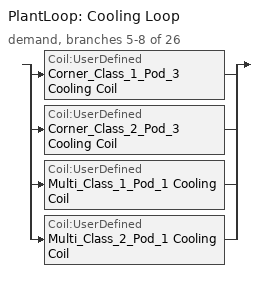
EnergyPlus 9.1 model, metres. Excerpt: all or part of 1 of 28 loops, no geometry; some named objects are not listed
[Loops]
PlantLoop 'Cooling Loop'
 demand, branches 5-8 of 26: split
  | Coil:UserDefined 'Corner_Class_1_Pod_3 Cooling Coil'
  | Coil:UserDefined 'Corner_Class_2_Pod_3 Cooling Coil'
  | Coil:UserDefined 'Multi_Class_1_Pod_1 Cooling Coil'
  | Coil:UserDefined 'Multi_Class_2_Pod_1 Cooling Coil'
[EnergyManagementSystem:Sensor]
Name | Output:Variable or Output:Meter Index Key | Output:Variable or Output:Meter
Corner_Class_1_Pod_3_CWCoil_Water_Tout_internal | Corner_Class_1_Pod_3 AHU Water to Air Heat Pump Source Side1 Outlet Node | System Node Temperature
Corner_Class_2_Pod_3_CWCoil_Water_Tout_internal | Corner_Class_2_Pod_3 AHU Water to Air Heat Pump Source Side1 Outlet Node | System Node Temperature
Multi_Class_1_Pod_1_CWCoil_Water_Tout_internal | Multi_Class_1_Pod_1 AHU Water to Air Heat Pump Source Side1 Outlet Node | System Node Temperature
Multi_Class_2_Pod_1_CWCoil_Water_Tout_internal | Multi_Class_2_Pod_1 AHU Water to Air Heat Pump Source Side1 Outlet Node | System Node Temperature
Corner_Class_1_Pod_3_CWcoil_Air_Tsp | Corner_Class_1_Pod_3 AHU Cooling Coil Air Outlet Node | System Node Setpoint Temperature
Corner_Class_2_Pod_3_CWcoil_Air_Tsp | Corner_Class_2_Pod_3 AHU Cooling Coil Air Outlet Node | System Node Setpoint Temperature
Multi_Class_1_Pod_1_CWcoil_Air_Tsp | Multi_Class_1_Pod_1 AHU Cooling Coil Air Outlet Node | System Node Setpoint Temperature
Multi_Class_2_Pod_1_CWcoil_Air_Tsp | Multi_Class_2_Pod_1 AHU Cooling Coil Air Outlet Node | System Node Setpoint Temperature
[EnergyManagementSystem:Actuator]
Name | Actuated Component Unique | Actuated Component Type | Actuated Component Control Type
Corner_Class_1_Pod_3_CWcoil_Mdot_Min | Corner_Class_1_Pod_3 Cooling Coil | Plant Connection | Minimum Mass Flow Rate
Corner_Class_1_Pod_3_CWcoil_Mdot_Max | Corner_Class_1_Pod_3 Cooling Coil | Plant Connection | Maximum Mass Flow Rate
Corner_Class_1_Pod_3_CWcoil_Water_Tout | Corner_Class_1_Pod_3 Cooling Coil | Plant Connection | Outlet Temperature
Corner_Class_1_Pod_3_CWcoil_Water_MdotRequest; Corner_Class_1_Pod_3_CWcoil_Water_DesignVdot | Corner_Class_1_Pod_3 Cooling Coil | Plant Connection | Design Volume Flow Rate
Corner_Class_1_Pod_3_CWcoil_Air_Tout | Corner_Class_1_Pod_3 Cooling Coil | Air Connection 1 | Outlet Temperature
Corner_Class_1_Pod_3_CWcoil_Air_Wout | Corner_Class_1_Pod_3 Cooling Coil | Air Connection 1 | Outlet Humidity Ratio
Corner_Class_1_Pod_3_CWcoil_Air_MdotOut | Corner_Class_1_Pod_3 Cooling Coil | Air Connection 1 | Mass Flow Rate
Corner_Class_2_Pod_3_CWcoil_Mdot_Min | Corner_Class_2_Pod_3 Cooling Coil | Plant Connection | Minimum Mass Flow Rate
Corner_Class_2_Pod_3_CWcoil_Mdot_Max | Corner_Class_2_Pod_3 Cooling Coil | Plant Connection | Maximum Mass Flow Rate
Corner_Class_2_Pod_3_CWcoil_Water_Tout | Corner_Class_2_Pod_3 Cooling Coil | Plant Connection | Outlet Temperature
Corner_Class_2_Pod_3_CWcoil_Water_MdotRequest; Corner_Class_2_Pod_3_CWcoil_Water_DesignVdot | Corner_Class_2_Pod_3 Cooling Coil | Plant Connection | Design Volume Flow Rate
Corner_Class_2_Pod_3_CWcoil_Air_Tout | Corner_Class_2_Pod_3 Cooling Coil | Air Connection 1 | Outlet Temperature
Corner_Class_2_Pod_3_CWcoil_Air_Wout | Corner_Class_2_Pod_3 Cooling Coil | Air Connection 1 | Outlet Humidity Ratio
Corner_Class_2_Pod_3_CWcoil_Air_MdotOut | Corner_Class_2_Pod_3 Cooling Coil | Air Connection 1 | Mass Flow Rate
Multi_Class_1_Pod_1_CWcoil_Mdot_Min | Multi_Class_1_Pod_1 Cooling Coil | Plant Connection | Minimum Mass Flow Rate
Multi_Class_1_Pod_1_CWcoil_Mdot_Max | Multi_Class_1_Pod_1 Cooling Coil | Plant Connection | Maximum Mass Flow Rate
Multi_Class_1_Pod_1_CWcoil_Water_Tout | Multi_Class_1_Pod_1 Cooling Coil | Plant Connection | Outlet Temperature
Multi_Class_1_Pod_1_CWcoil_Water_MdotRequest; Multi_Class_1_Pod_1_CWcoil_Water_DesignVdot | Multi_Class_1_Pod_1 Cooling Coil | Plant Connection | Design Volume Flow Rate
Multi_Class_1_Pod_1_CWcoil_Air_Tout | Multi_Class_1_Pod_1 Cooling Coil | Air Connection 1 | Outlet Temperature
Multi_Class_1_Pod_1_CWcoil_Air_Wout | Multi_Class_1_Pod_1 Cooling Coil | Air Connection 1 | Outlet Humidity Ratio
Multi_Class_1_Pod_1_CWcoil_Air_MdotOut | Multi_Class_1_Pod_1 Cooling Coil | Air Connection 1 | Mass Flow Rate
Multi_Class_2_Pod_1_CWcoil_Mdot_Min | Multi_Class_2_Pod_1 Cooling Coil | Plant Connection | Minimum Mass Flow Rate
Multi_Class_2_Pod_1_CWcoil_Mdot_Max | Multi_Class_2_Pod_1 Cooling Coil | Plant Connection | Maximum Mass Flow Rate
Multi_Class_2_Pod_1_CWcoil_Water_Tout | Multi_Class_2_Pod_1 Cooling Coil | Plant Connection | Outlet Temperature
Multi_Class_2_Pod_1_CWcoil_Water_MdotRequest; Multi_Class_2_Pod_1_CWcoil_Water_DesignVdot | Multi_Class_2_Pod_1 Cooling Coil | Plant Connection | Design Volume Flow Rate
Multi_Class_2_Pod_1_CWcoil_Air_Tout | Multi_Class_2_Pod_1 Cooling Coil | Air Connection 1 | Outlet Temperature
Multi_Class_2_Pod_1_CWcoil_Air_Wout | Multi_Class_2_Pod_1 Cooling Coil | Air Connection 1 | Outlet Humidity Ratio
Multi_Class_2_Pod_1_CWcoil_Air_MdotOut | Multi_Class_2_Pod_1 Cooling Coil | Air Connection 1 | Mass Flow Rate
[EnergyManagementSystem:ProgramCallingManager]
Corner_Class_1_Pod_3 Cooling Coil Model Program Manager: UserDefinedComponentModel; Corner_Class_1_Pod_3_CWCoil_ModelInput; Corner_Class_1_Pod_3_CW_Coil_Sim_Model; Corner_Class_1_Pod_3_CWCoil_ModelOuput
Corner_Class_1_Pod_3 Cooling Coil Init Program Manager: BeginNewEnvironment; Corner_Class_1_Pod_3_C_InitSimpleCoilModel
Corner_Class_2_Pod_3 Cooling Coil Model Program Manager: UserDefinedComponentModel; Corner_Class_2_Pod_3_CWCoil_ModelInput; Corner_Class_2_Pod_3_CW_Coil_Sim_Model; Corner_Class_2_Pod_3_CWCoil_ModelOuput
Corner_Class_2_Pod_3 Cooling Coil Init Program Manager: BeginNewEnvironment; Corner_Class_2_Pod_3_C_InitSimpleCoilModel
Multi_Class_1_Pod_1 Cooling Coil Model Program Manager: UserDefinedComponentModel; Multi_Class_1_Pod_1_CWCoil_ModelInput; Multi_Class_1_Pod_1_CW_Coil_Sim_Model; Multi_Class_1_Pod_1_CWCoil_ModelOuput
Multi_Class_1_Pod_1 Cooling Coil Init Program Manager: BeginNewEnvironment; Multi_Class_1_Pod_1_C_InitSimpleCoilModel
Multi_Class_2_Pod_1 Cooling Coil Model Program Manager: UserDefinedComponentModel; Multi_Class_2_Pod_1_CWCoil_ModelInput; Multi_Class_2_Pod_1_CW_Coil_Sim_Model; Multi_Class_2_Pod_1_CWCoil_ModelOuput
Multi_Class_2_Pod_1 Cooling Coil Init Program Manager: BeginNewEnvironment; Multi_Class_2_Pod_1_C_InitSimpleCoilModel
[EnergyManagementSystem:Program]
Corner_Class_1_Pod_3_CWCoil_ModelInput: Set Corner_Class_1_Pod_3_CWCoil_Air_Mdot = 0.75*Corner_Class_1_Pod_3_CWCoil_Air_rho*On_Off; Set Corner_Class_1_Pod_3_CWcoil_Water_Mdot     =  CoolingCoil_mcCornerClass1Pod3; Set Corner_Class_1_Pod_3_CWcoil_Coil_Eff       = 0.7
Corner_Class_1_Pod_3_CW_Coil_Sim_Model: IF Corner_Class_1_Pod_3_CWCoil_Air_Mdot == 0.0; SET Corner_Class_1_Pod_3_CWcoil_Air_Toutlet = Corner_Class_1_Pod_3_CWCoil_Air_Tinlet; SET Corner_Class_1_Pod_3_CWcoil_Air_Woutlet = Corner_Class_1_Pod_3_CWcoil_Air_Winlet; Set Corner_Class_1_Pod_3_CWcoil_Air_MdotOut = Corner_Class_1_Pod_3_CWcoil_Air_Mdot; Set Corner_Class_1_Pod_3_CWcoil_tot_cool_Power = 0.0; Set Corner_Class_1_Pod_3_CWcoil_Water_Toutlet = Corner_Class_1_Pod_3_CWcoil_Water_Tinlet; RETURN; ENDIF; If Corner_Class_1_Pod_3_CWcoil_Water_Mdot <= 0.0; SET Corner_Class_1_Pod_3_CWcoil_Air_Toutlet = Corner_Class_1_Pod_3_CWCoil_Air_Tinlet; SET Corner_Class_1_Pod_3_CWcoil_Air_Woutlet = Corner_Class_1_Pod_3_CWcoil_Air_Winlet; Set Corner_Class_1_Pod_3_CWcoil_Air_MdotOut = Corner_Class_1_Pod_3_CWcoil_Air_Mdot; Set Corner_Class_1_Pod_3_CWcoil_tot_cool_Power = 0.0; Set Corner_Class_1_Pod_3_CWcoil_Water_Toutlet = Corner_Class_1_Pod_3_CWCoil_Acd * Corner_Class_1_Pod_3_CWCoil_Water_Tout_internal + Corner_Class_1_Pod_3_CWCoil_Bcd* ((Corner_Class_1_Pod_3_CWCoil_UA/Corner_Class_1_Pod_3_CWCoil_Water_cp) * Corner_Class_1_Pod_3_CWCoil_Air_Toutlet); RETURN; ENDIF; Set AirIn_Enth     = @HFnTdbW Corner_Class_1_Pod_3_CWcoil_Air_Tinlet Corner_Class_1_Pod_3_CWcoil_Air_Winlet; Set Air_Wout_Limit = @WFnTdbRhPb Corner_Class_1_Pod_3_CWcoil_Water_Tinlet 1 OA_Press; Set AirOut_Enth_Limit = @HFnTdbW Corner_Class_1_Pod_3_CWcoil_Water_Tinlet Air_Wout_Limit; Set MaxQdot      = Corner_Class_1_Pod_3_CWcoil_Coil_Eff * Corner_Class_1_Pod_3_CWcoil_Air_Mdot * (AirIn_Enth - AirOut_Enth_Limit); Set AirIn_dewpoint = @TdpFnWpb Corner_Class_1_Pod_3_CWcoil_Air_Winlet OA_Press; IF  AirIn_dewpoint < Corner_Class_1_Pod_3_CWcoil_Air_Tsp; Set Corner_Class_1_Pod_3_CWcoil_Air_Woutlet = Corner_Class_1_Pod_3_CWcoil_Air_Winlet; Set Air_HoutSP = @HFnTdbW Corner_Class_1_Pod_3_CWcoil_Air_Tsp Corner_Class_1_Pod_3_CWcoil_Air_Woutlet; Set Qdot_SP    = Corner_Class_1_Pod_3_CWcoil_Air_Mdot * (AirIn_Enth - Air_HoutSP); IF Qdot_SP > MaxQdot; Set Air_Hout = AirIn_Enth - (MaxQdot/Corner_Class_1_Pod_3_CWcoil_Air_Mdot); ELSE; Set Air_Hout = Air_HoutSP; ENDIF; ELSEIF AirIn_dewpoint > Corner_Class_1_Pod_3_CWcoil_Air_Tsp; Set Air_WoutSP = @WFnTdbRhPb Corner_Class_1_Pod_3_CWcoil_Air_Tsp 1 OA_Press; Set Air_HoutSP = @HFnTdbW Corner_Class_1_Pod_3_CWcoil_Air_Tsp Air_WoutSP; Set Qdot_SP    = Corner_Class_1_Pod_3_CWcoil_Air_Mdot * (AirIn_Enth - Air_HoutSP); IF Qdot_SP > MaxQdot; set Air_Hout = AirIn_Enth - (MaxQdot/Corner_Class_1_Pod_3_CWCoil_Air_Mdot); set Air_Tsat = @TsatFnHPb Air_Hout OA_Press; SEt Corner_Class_1_Pod_3_CWcoil_Air_Woutlet = @WFnTdbRhPb Air_Tsat 1 OA_Press; ELSE; set Air_Hout = Air_HoutSP; SEt Corner_Class_1_Pod_3_CWcoil_Air_Woutlet = Air_WoutSP; ENDIF; ENDIF; Set temp = Corner_Class_1_Pod_3_CWCoil_Air_Toutlet; Set Corner_Class_1_Pod_3_CWCoil_Air_Toutlet =  Corner_Class_1_Pod_3_CWCoil_Asad  * temp + Corner_Class_1_Pod_3_CWCoil_Bsad * ( Corner_Class_1_Pod_3_CWCoil_Water_Toutlet + Corner_Class_1_Pod_3_CWCoil_InletCoeff*Corner_Class_1_Pod_3_CWCoil_Air_Tinlet); IF  (Corner_Class_1_Pod_3_CWCoil_Water_Mdot < Corner_Class_1_Pod_3_CWCoil_Water_Mdot_Max); Set Corner_Class_1_Pod_3_CWCoil_Water_Toutlet = Corner_Class_1_Pod_3_CWCoil_Acd * Corner_Class_1_Pod_3_CWCoil_Water_Tout_internal + Corner_Class_1_Pod_3_CWCoil_Bcd* (Corner_Class_1_Pod_3_CWCoil_Water_Mdot*(Corner_Class_1_Pod_3_CWCoil_Water_Tinlet - Corner_Class_1_Pod_3_CWCoil_Water_Tout_internal) + (Corner_Class_1_Pod_3_CWCoil_UA/Corner_Class_1_Pod_3_CWCoil_Water_cp) * temp ); ELSE; Set Corner_Class_1_Pod_3_CWCoil_Water_Toutlet = Corner_Class_1_Pod_3_CWCoil_Acd  * Corner_Class_1_Pod_3_CWCoil_Water_Tout_internal + Corner_Class_1_Pod_3_CWCoil_Bcd* (Corner_Class_1_Pod_3_CWCoil_Water_Mdot_Max*(Corner_Class_1_Pod_3_CWCoil_Water_Tinlet - Corner_Class_1_Pod_3_CWCoil_Water_Tout_internal) + (Corner_Class_1_Pod_3_CWCoil_UA/Corner_Class_1_Pod_3_CWCoil_Water_cp) * temp ); ENDIF; Set ActualQdot  = Corner_Class_1_Pod_3_CWCoil_Air_Mdot * (AirIn_Enth   - Air_Hout); Set Corner_Class_1_Pod_3_CWCoil_tot_heat_Power = ActualQdot
Corner_Class_1_Pod_3_CWCoil_ModelOuput: Set Corner_Class_1_Pod_3_CWcoil_Water_MdotRequest = Corner_Class_1_Pod_3_CWcoil_Water_Mdot; Set Corner_Class_1_Pod_3_CWcoil_Air_Tout          = Corner_Class_1_Pod_3_CWcoil_Air_Toutlet; Set Corner_Class_1_Pod_3_CWcoil_Air_Wout          = Corner_Class_1_Pod_3_CWcoil_Air_Woutlet; Set Corner_Class_1_Pod_3_CWcoil_tot_cool_Power    = Corner_Class_1_Pod_3_CWcoil_Tot_Cool_Power; Set Corner_Class_1_Pod_3_CWcoil_tot_cool_Energy   = Corner_Class_1_Pod_3_CWcoil_Tot_Cool_Power * SystemTimestep * 3600; Set Corner_Class_1_Pod_3_CWcoil_Air_MdotOut       = Corner_Class_1_Pod_3_CWcoil_Air_Mdot; Set Corner_Class_1_Pod_3_CWcoil_Water_Tout        = Corner_Class_1_Pod_3_CWcoil_Water_Toutlet
Corner_Class_1_Pod_3_C_InitSimpleCoilModel: Set Corner_Class_1_Pod_3_CWLoopExitTemp = 7.0; Set Corner_Class_1_Pod_3_CWLoopDeltaTemp = 4.0; Set Corner_Class_1_Pod_3_CWCoil_WATER_Mdot_Min = 0.0; Set Corner_Class_1_Pod_3_CWCoil_WATER_Mdot_Max = 2; Set Ts = 60; Set Corner_Class_1_Pod_3_CWCoil_U = 500; Set Corner_Class_1_Pod_3_CWCoil_A = 5; Set Corner_Class_1_Pod_3_CWCoil_UA = Corner_Class_1_Pod_3_CWCoil_U*Corner_Class_1_Pod_3_CWCoil_A; Set C_coil_air = 20000; Set C_coil_water = 400000; Set Asa = -1*(Corner_Class_1_Pod_3_CWCoil_UA + 0.75*Corner_Class_1_Pod_3_CWCoil_Air_rho*Corner_Class_1_Pod_3_CWCoil_Air_cp)/(C_coil_air); Set Bsa = (Corner_Class_1_Pod_3_CWCoil_UA)/(C_coil_air); Set Corner_Class_1_Pod_3_CWCoil_Asad = @Exp (Asa * Ts ); Set Corner_Class_1_Pod_3_CWCoil_Bsad =  ((Corner_Class_1_Pod_3_CWCoil_Asad -1) * Bsa)/Asa; Set Ac = -1*(Corner_Class_1_Pod_3_CWCoil_UA)/(C_coil_water); Set Bc = (Corner_Class_1_Pod_3_CWCoil_Water_cp)/(C_coil_water); Set Corner_Class_1_Pod_3_CWCoil_Acd = @Exp (Ac * Ts ); Set Corner_Class_1_Pod_3_CWCoil_Bcd = ((Corner_Class_1_Pod_3_CWCoil_Acd -1) * Bc)/Ac; SET Corner_Class_1_Pod_3_CWCoil_TOT_COOL_POWER    = 0; Set Corner_Class_1_Pod_3_CWCoil_InletCoeff  = (0.75*Corner_Class_1_Pod_3_CWCoil_Air_rho*Corner_Class_1_Pod_3_CWCoil_Air_cp/Corner_Class_1_Pod_3_CWCoil_UA)
Corner_Class_2_Pod_3_CWCoil_ModelInput: Set Corner_Class_2_Pod_3_CWCoil_Air_Mdot = 0.75*Corner_Class_2_Pod_3_CWCoil_Air_rho*On_Off; Set Corner_Class_2_Pod_3_CWcoil_Water_Mdot     =  CoolingCoil_mcCornerClass2Pod3; Set Corner_Class_2_Pod_3_CWcoil_Coil_Eff       = 0.7
Corner_Class_2_Pod_3_CW_Coil_Sim_Model: IF Corner_Class_2_Pod_3_CWCoil_Air_Mdot == 0.0; SET Corner_Class_2_Pod_3_CWcoil_Air_Toutlet = Corner_Class_2_Pod_3_CWCoil_Air_Tinlet; SET Corner_Class_2_Pod_3_CWcoil_Air_Woutlet = Corner_Class_2_Pod_3_CWcoil_Air_Winlet; Set Corner_Class_2_Pod_3_CWcoil_Air_MdotOut = Corner_Class_2_Pod_3_CWcoil_Air_Mdot; Set Corner_Class_2_Pod_3_CWcoil_tot_cool_Power = 0.0; Set Corner_Class_2_Pod_3_CWcoil_Water_Toutlet = Corner_Class_2_Pod_3_CWcoil_Water_Tinlet; RETURN; ENDIF; If Corner_Class_2_Pod_3_CWcoil_Water_Mdot <= 0.0; SET Corner_Class_2_Pod_3_CWcoil_Air_Toutlet = Corner_Class_2_Pod_3_CWCoil_Air_Tinlet; SET Corner_Class_2_Pod_3_CWcoil_Air_Woutlet = Corner_Class_2_Pod_3_CWcoil_Air_Winlet; Set Corner_Class_2_Pod_3_CWcoil_Air_MdotOut = Corner_Class_2_Pod_3_CWcoil_Air_Mdot; Set Corner_Class_2_Pod_3_CWcoil_tot_cool_Power = 0.0; Set Corner_Class_2_Pod_3_CWcoil_Water_Toutlet = Corner_Class_2_Pod_3_CWCoil_Acd * Corner_Class_2_Pod_3_CWCoil_Water_Tout_internal + Corner_Class_2_Pod_3_CWCoil_Bcd* ((Corner_Class_2_Pod_3_CWCoil_UA/Corner_Class_2_Pod_3_CWCoil_Water_cp) * Corner_Class_2_Pod_3_CWCoil_Air_Toutlet); RETURN; ENDIF; Set AirIn_Enth     = @HFnTdbW Corner_Class_2_Pod_3_CWcoil_Air_Tinlet Corner_Class_2_Pod_3_CWcoil_Air_Winlet; Set Air_Wout_Limit = @WFnTdbRhPb Corner_Class_2_Pod_3_CWcoil_Water_Tinlet 1 OA_Press; Set AirOut_Enth_Limit = @HFnTdbW Corner_Class_2_Pod_3_CWcoil_Water_Tinlet Air_Wout_Limit; Set MaxQdot      = Corner_Class_2_Pod_3_CWcoil_Coil_Eff * Corner_Class_2_Pod_3_CWcoil_Air_Mdot * (AirIn_Enth - AirOut_Enth_Limit); Set AirIn_dewpoint = @TdpFnWpb Corner_Class_2_Pod_3_CWcoil_Air_Winlet OA_Press; IF  AirIn_dewpoint < Corner_Class_2_Pod_3_CWcoil_Air_Tsp; Set Corner_Class_2_Pod_3_CWcoil_Air_Woutlet = Corner_Class_2_Pod_3_CWcoil_Air_Winlet; Set Air_HoutSP = @HFnTdbW Corner_Class_2_Pod_3_CWcoil_Air_Tsp Corner_Class_2_Pod_3_CWcoil_Air_Woutlet; Set Qdot_SP    = Corner_Class_2_Pod_3_CWcoil_Air_Mdot * (AirIn_Enth - Air_HoutSP); IF Qdot_SP > MaxQdot; Set Air_Hout = AirIn_Enth - (MaxQdot/Corner_Class_2_Pod_3_CWcoil_Air_Mdot); ELSE; Set Air_Hout = Air_HoutSP; ENDIF; ELSEIF AirIn_dewpoint > Corner_Class_2_Pod_3_CWcoil_Air_Tsp; Set Air_WoutSP = @WFnTdbRhPb Corner_Class_2_Pod_3_CWcoil_Air_Tsp 1 OA_Press; Set Air_HoutSP = @HFnTdbW Corner_Class_2_Pod_3_CWcoil_Air_Tsp Air_WoutSP; Set Qdot_SP    = Corner_Class_2_Pod_3_CWcoil_Air_Mdot * (AirIn_Enth - Air_HoutSP); IF Qdot_SP > MaxQdot; set Air_Hout = AirIn_Enth - (MaxQdot/Corner_Class_2_Pod_3_CWCoil_Air_Mdot); set Air_Tsat = @TsatFnHPb Air_Hout OA_Press; SEt Corner_Class_2_Pod_3_CWcoil_Air_Woutlet = @WFnTdbRhPb Air_Tsat 1 OA_Press; ELSE; set Air_Hout = Air_HoutSP; SEt Corner_Class_2_Pod_3_CWcoil_Air_Woutlet = Air_WoutSP; ENDIF; ENDIF; Set temp = Corner_Class_2_Pod_3_CWCoil_Air_Toutlet; Set Corner_Class_2_Pod_3_CWCoil_Air_Toutlet =  Corner_Class_2_Pod_3_CWCoil_Asad  * temp + Corner_Class_2_Pod_3_CWCoil_Bsad * ( Corner_Class_2_Pod_3_CWCoil_Water_Toutlet + Corner_Class_2_Pod_3_CWCoil_InletCoeff*Corner_Class_2_Pod_3_CWCoil_Air_Tinlet); IF  (Corner_Class_2_Pod_3_CWCoil_Water_Mdot < Corner_Class_2_Pod_3_CWCoil_Water_Mdot_Max); Set Corner_Class_2_Pod_3_CWCoil_Water_Toutlet = Corner_Class_2_Pod_3_CWCoil_Acd * Corner_Class_2_Pod_3_CWCoil_Water_Tout_internal + Corner_Class_2_Pod_3_CWCoil_Bcd* (Corner_Class_2_Pod_3_CWCoil_Water_Mdot*(Corner_Class_2_Pod_3_CWCoil_Water_Tinlet - Corner_Class_2_Pod_3_CWCoil_Water_Tout_internal) + (Corner_Class_2_Pod_3_CWCoil_UA/Corner_Class_2_Pod_3_CWCoil_Water_cp) * temp ); ELSE; Set Corner_Class_2_Pod_3_CWCoil_Water_Toutlet = Corner_Class_2_Pod_3_CWCoil_Acd  * Corner_Class_2_Pod_3_CWCoil_Water_Tout_internal + Corner_Class_2_Pod_3_CWCoil_Bcd* (Corner_Class_2_Pod_3_CWCoil_Water_Mdot_Max*(Corner_Class_2_Pod_3_CWCoil_Water_Tinlet - Corner_Class_2_Pod_3_CWCoil_Water_Tout_internal) + (Corner_Class_2_Pod_3_CWCoil_UA/Corner_Class_2_Pod_3_CWCoil_Water_cp) * temp ); ENDIF; Set ActualQdot  = Corner_Class_2_Pod_3_CWCoil_Air_Mdot * (AirIn_Enth   - Air_Hout); Set Corner_Class_2_Pod_3_CWCoil_tot_heat_Power = ActualQdot
Corner_Class_2_Pod_3_CWCoil_ModelOuput: Set Corner_Class_2_Pod_3_CWcoil_Water_MdotRequest = Corner_Class_2_Pod_3_CWcoil_Water_Mdot; Set Corner_Class_2_Pod_3_CWcoil_Air_Tout          = Corner_Class_2_Pod_3_CWcoil_Air_Toutlet; Set Corner_Class_2_Pod_3_CWcoil_Air_Wout          = Corner_Class_2_Pod_3_CWcoil_Air_Woutlet; Set Corner_Class_2_Pod_3_CWcoil_tot_cool_Power    = Corner_Class_2_Pod_3_CWcoil_Tot_Cool_Power; Set Corner_Class_2_Pod_3_CWcoil_tot_cool_Energy   = Corner_Class_2_Pod_3_CWcoil_Tot_Cool_Power * SystemTimestep * 3600; Set Corner_Class_2_Pod_3_CWcoil_Air_MdotOut       = Corner_Class_2_Pod_3_CWcoil_Air_Mdot; Set Corner_Class_2_Pod_3_CWcoil_Water_Tout        = Corner_Class_2_Pod_3_CWcoil_Water_Toutlet
Corner_Class_2_Pod_3_C_InitSimpleCoilModel: Set Corner_Class_2_Pod_3_CWLoopExitTemp = 7.0; Set Corner_Class_2_Pod_3_CWLoopDeltaTemp = 4.0; Set Corner_Class_2_Pod_3_CWCoil_WATER_Mdot_Min = 0.0; Set Corner_Class_2_Pod_3_CWCoil_WATER_Mdot_Max = 2; Set Ts = 60; Set Corner_Class_2_Pod_3_CWCoil_U = 500; Set Corner_Class_2_Pod_3_CWCoil_A = 5; Set Corner_Class_2_Pod_3_CWCoil_UA = Corner_Class_2_Pod_3_CWCoil_U*Corner_Class_2_Pod_3_CWCoil_A; Set C_coil_air = 20000; Set C_coil_water = 400000; Set Asa = -1*(Corner_Class_2_Pod_3_CWCoil_UA + 0.75*Corner_Class_2_Pod_3_CWCoil_Air_rho*Corner_Class_2_Pod_3_CWCoil_Air_cp)/(C_coil_air); Set Bsa = (Corner_Class_2_Pod_3_CWCoil_UA)/(C_coil_air); Set Corner_Class_2_Pod_3_CWCoil_Asad = @Exp (Asa * Ts ); Set Corner_Class_2_Pod_3_CWCoil_Bsad =  ((Corner_Class_2_Pod_3_CWCoil_Asad -1) * Bsa)/Asa; Set Ac = -1*(Corner_Class_2_Pod_3_CWCoil_UA)/(C_coil_water); Set Bc = (Corner_Class_2_Pod_3_CWCoil_Water_cp)/(C_coil_water); Set Corner_Class_2_Pod_3_CWCoil_Acd = @Exp (Ac * Ts ); Set Corner_Class_2_Pod_3_CWCoil_Bcd = ((Corner_Class_2_Pod_3_CWCoil_Acd -1) * Bc)/Ac; SET Corner_Class_2_Pod_3_CWCoil_TOT_COOL_POWER    = 0; Set Corner_Class_2_Pod_3_CWCoil_InletCoeff  = (0.75*Corner_Class_2_Pod_3_CWCoil_Air_rho*Corner_Class_2_Pod_3_CWCoil_Air_cp/Corner_Class_2_Pod_3_CWCoil_UA)
Multi_Class_1_Pod_1_CWCoil_ModelInput: Set Multi_Class_1_Pod_1_CWCoil_Air_Mdot = 6*Multi_Class_1_Pod_1_CWCoil_Air_rho*On_Off; Set Multi_Class_1_Pod_1_CWcoil_Water_Mdot     =  CoolingCoil_mcMultiClass1Pod1; Set Multi_Class_1_Pod_1_CWcoil_Coil_Eff       = 0.7
Multi_Class_1_Pod_1_CW_Coil_Sim_Model: IF Multi_Class_1_Pod_1_CWCoil_Air_Mdot == 0.0; SET Multi_Class_1_Pod_1_CWcoil_Air_Toutlet = Multi_Class_1_Pod_1_CWCoil_Air_Tinlet; SET Multi_Class_1_Pod_1_CWcoil_Air_Woutlet = Multi_Class_1_Pod_1_CWcoil_Air_Winlet; Set Multi_Class_1_Pod_1_CWcoil_Air_MdotOut = Multi_Class_1_Pod_1_CWcoil_Air_Mdot; Set Multi_Class_1_Pod_1_CWcoil_tot_cool_Power = 0.0; Set Multi_Class_1_Pod_1_CWcoil_Water_Toutlet = Multi_Class_1_Pod_1_CWcoil_Water_Tinlet; RETURN; ENDIF; If Multi_Class_1_Pod_1_CWcoil_Water_Mdot <= 0.0; SET Multi_Class_1_Pod_1_CWcoil_Air_Toutlet = Multi_Class_1_Pod_1_CWCoil_Air_Tinlet; SET Multi_Class_1_Pod_1_CWcoil_Air_Woutlet = Multi_Class_1_Pod_1_CWcoil_Air_Winlet; Set Multi_Class_1_Pod_1_CWcoil_Air_MdotOut = Multi_Class_1_Pod_1_CWcoil_Air_Mdot; Set Multi_Class_1_Pod_1_CWcoil_tot_cool_Power = 0.0; Set Multi_Class_1_Pod_1_CWcoil_Water_Toutlet = Multi_Class_1_Pod_1_CWCoil_Acd * Multi_Class_1_Pod_1_CWCoil_Water_Tout_internal + Multi_Class_1_Pod_1_CWCoil_Bcd* ((Multi_Class_1_Pod_1_CWCoil_UA/Multi_Class_1_Pod_1_CWCoil_Water_cp) * Multi_Class_1_Pod_1_CWCoil_Air_Toutlet); RETURN; ENDIF; Set AirIn_Enth     = @HFnTdbW Multi_Class_1_Pod_1_CWcoil_Air_Tinlet Multi_Class_1_Pod_1_CWcoil_Air_Winlet; Set Air_Wout_Limit = @WFnTdbRhPb Multi_Class_1_Pod_1_CWcoil_Water_Tinlet 1 OA_Press; Set AirOut_Enth_Limit = @HFnTdbW Multi_Class_1_Pod_1_CWcoil_Water_Tinlet Air_Wout_Limit; Set MaxQdot      = Multi_Class_1_Pod_1_CWcoil_Coil_Eff * Multi_Class_1_Pod_1_CWcoil_Air_Mdot * (AirIn_Enth - AirOut_Enth_Limit); Set AirIn_dewpoint = @TdpFnWpb Multi_Class_1_Pod_1_CWcoil_Air_Winlet OA_Press; IF  AirIn_dewpoint < Multi_Class_1_Pod_1_CWcoil_Air_Tsp; Set Multi_Class_1_Pod_1_CWcoil_Air_Woutlet = Multi_Class_1_Pod_1_CWcoil_Air_Winlet; Set Air_HoutSP = @HFnTdbW Multi_Class_1_Pod_1_CWcoil_Air_Tsp Multi_Class_1_Pod_1_CWcoil_Air_Woutlet; Set Qdot_SP    = Multi_Class_1_Pod_1_CWcoil_Air_Mdot * (AirIn_Enth - Air_HoutSP); IF Qdot_SP > MaxQdot; Set Air_Hout = AirIn_Enth - (MaxQdot/Multi_Class_1_Pod_1_CWcoil_Air_Mdot); ELSE; Set Air_Hout = Air_HoutSP; ENDIF; ELSEIF AirIn_dewpoint > Multi_Class_1_Pod_1_CWcoil_Air_Tsp; Set Air_WoutSP = @WFnTdbRhPb Multi_Class_1_Pod_1_CWcoil_Air_Tsp 1 OA_Press; Set Air_HoutSP = @HFnTdbW Multi_Class_1_Pod_1_CWcoil_Air_Tsp Air_WoutSP; Set Qdot_SP    = Multi_Class_1_Pod_1_CWcoil_Air_Mdot * (AirIn_Enth - Air_HoutSP); IF Qdot_SP > MaxQdot; set Air_Hout = AirIn_Enth - (MaxQdot/Multi_Class_1_Pod_1_CWCoil_Air_Mdot); set Air_Tsat = @TsatFnHPb Air_Hout OA_Press; SEt Multi_Class_1_Pod_1_CWcoil_Air_Woutlet = @WFnTdbRhPb Air_Tsat 1 OA_Press; ELSE; set Air_Hout = Air_HoutSP; SEt Multi_Class_1_Pod_1_CWcoil_Air_Woutlet = Air_WoutSP; ENDIF; ENDIF; Set temp = Multi_Class_1_Pod_1_CWCoil_Air_Toutlet; Set Multi_Class_1_Pod_1_CWCoil_Air_Toutlet =  Multi_Class_1_Pod_1_CWCoil_Asad  * temp + Multi_Class_1_Pod_1_CWCoil_Bsad * ( Multi_Class_1_Pod_1_CWCoil_Water_Toutlet + Multi_Class_1_Pod_1_CWCoil_InletCoeff*Multi_Class_1_Pod_1_CWCoil_Air_Tinlet); IF  (Multi_Class_1_Pod_1_CWCoil_Water_Mdot < Multi_Class_1_Pod_1_CWCoil_Water_Mdot_Max); Set Multi_Class_1_Pod_1_CWCoil_Water_Toutlet = Multi_Class_1_Pod_1_CWCoil_Acd * Multi_Class_1_Pod_1_CWCoil_Water_Tout_internal + Multi_Class_1_Pod_1_CWCoil_Bcd* (Multi_Class_1_Pod_1_CWCoil_Water_Mdot*(Multi_Class_1_Pod_1_CWCoil_Water_Tinlet - Multi_Class_1_Pod_1_CWCoil_Water_Tout_internal) + (Multi_Class_1_Pod_1_CWCoil_UA/Multi_Class_1_Pod_1_CWCoil_Water_cp) * temp ); ELSE; Set Multi_Class_1_Pod_1_CWCoil_Water_Toutlet = Multi_Class_1_Pod_1_CWCoil_Acd  * Multi_Class_1_Pod_1_CWCoil_Water_Tout_internal + Multi_Class_1_Pod_1_CWCoil_Bcd* (Multi_Class_1_Pod_1_CWCoil_Water_Mdot_Max*(Multi_Class_1_Pod_1_CWCoil_Water_Tinlet - Multi_Class_1_Pod_1_CWCoil_Water_Tout_internal) + (Multi_Class_1_Pod_1_CWCoil_UA/Multi_Class_1_Pod_1_CWCoil_Water_cp) * temp ); ENDIF; Set ActualQdot  = Multi_Class_1_Pod_1_CWCoil_Air_Mdot * (AirIn_Enth   - Air_Hout); Set Multi_Class_1_Pod_1_CWCoil_tot_heat_Power = ActualQdot
Multi_Class_1_Pod_1_CWCoil_ModelOuput: Set Multi_Class_1_Pod_1_CWcoil_Water_MdotRequest = Multi_Class_1_Pod_1_CWcoil_Water_Mdot; Set Multi_Class_1_Pod_1_CWcoil_Air_Tout          = Multi_Class_1_Pod_1_CWcoil_Air_Toutlet; Set Multi_Class_1_Pod_1_CWcoil_Air_Wout          = Multi_Class_1_Pod_1_CWcoil_Air_Woutlet; Set Multi_Class_1_Pod_1_CWcoil_tot_cool_Power    = Multi_Class_1_Pod_1_CWcoil_Tot_Cool_Power; Set Multi_Class_1_Pod_1_CWcoil_tot_cool_Energy   = Multi_Class_1_Pod_1_CWcoil_Tot_Cool_Power * SystemTimestep * 3600; Set Multi_Class_1_Pod_1_CWcoil_Air_MdotOut       = Multi_Class_1_Pod_1_CWcoil_Air_Mdot; Set Multi_Class_1_Pod_1_CWcoil_Water_Tout        = Multi_Class_1_Pod_1_CWcoil_Water_Toutlet
Multi_Class_1_Pod_1_C_InitSimpleCoilModel: Set Multi_Class_1_Pod_1_CWLoopExitTemp = 7.0; Set Multi_Class_1_Pod_1_CWLoopDeltaTemp = 4.0; Set Multi_Class_1_Pod_1_CWCoil_WATER_Mdot_Min = 0.0; Set Multi_Class_1_Pod_1_CWCoil_WATER_Mdot_Max = 2; Set Ts = 60; Set Multi_Class_1_Pod_1_CWCoil_U = 500; Set Multi_Class_1_Pod_1_CWCoil_A = 8; Set Multi_Class_1_Pod_1_CWCoil_UA = Multi_Class_1_Pod_1_CWCoil_U*Multi_Class_1_Pod_1_CWCoil_A; Set C_coil_air = 20000; Set C_coil_water = 400000; Set Asa = -1*(Multi_Class_1_Pod_1_CWCoil_UA + 6*Multi_Class_1_Pod_1_CWCoil_Air_rho*Multi_Class_1_Pod_1_CWCoil_Air_cp)/(C_coil_air); Set Bsa = (Multi_Class_1_Pod_1_CWCoil_UA)/(C_coil_air); Set Multi_Class_1_Pod_1_CWCoil_Asad = @Exp (Asa * Ts ); Set Multi_Class_1_Pod_1_CWCoil_Bsad =  ((Multi_Class_1_Pod_1_CWCoil_Asad -1) * Bsa)/Asa; Set Ac = -1*(Multi_Class_1_Pod_1_CWCoil_UA)/(C_coil_water); Set Bc = (Multi_Class_1_Pod_1_CWCoil_Water_cp)/(C_coil_water); Set Multi_Class_1_Pod_1_CWCoil_Acd = @Exp (Ac * Ts ); Set Multi_Class_1_Pod_1_CWCoil_Bcd = ((Multi_Class_1_Pod_1_CWCoil_Acd -1) * Bc)/Ac; SET Multi_Class_1_Pod_1_CWCoil_TOT_COOL_POWER    = 0; Set Multi_Class_1_Pod_1_CWCoil_InletCoeff  = (6*Multi_Class_1_Pod_1_CWCoil_Air_cp/Multi_Class_1_Pod_1_CWCoil_UA)
Multi_Class_2_Pod_1_CWCoil_ModelInput: Set Multi_Class_2_Pod_1_CWCoil_Air_Mdot = 1.3*Multi_Class_2_Pod_1_CWCoil_Air_rho*On_Off; Set Multi_Class_2_Pod_1_CWcoil_Water_Mdot     =  CoolingCoil_mcMultiClass2Pod1; Set Multi_Class_2_Pod_1_CWcoil_Coil_Eff       = 0.7
Multi_Class_2_Pod_1_CW_Coil_Sim_Model: IF Multi_Class_2_Pod_1_CWCoil_Air_Mdot == 0.0; SET Multi_Class_2_Pod_1_CWcoil_Air_Toutlet = Multi_Class_2_Pod_1_CWCoil_Air_Tinlet; SET Multi_Class_2_Pod_1_CWcoil_Air_Woutlet = Multi_Class_2_Pod_1_CWcoil_Air_Winlet; Set Multi_Class_2_Pod_1_CWcoil_Air_MdotOut = Multi_Class_2_Pod_1_CWcoil_Air_Mdot; Set Multi_Class_2_Pod_1_CWcoil_tot_cool_Power = 0.0; Set Multi_Class_2_Pod_1_CWcoil_Water_Toutlet = Multi_Class_2_Pod_1_CWcoil_Water_Tinlet; RETURN; ENDIF; If Multi_Class_2_Pod_1_CWcoil_Water_Mdot <= 0.0; SET Multi_Class_2_Pod_1_CWcoil_Air_Toutlet = Multi_Class_2_Pod_1_CWCoil_Air_Tinlet; SET Multi_Class_2_Pod_1_CWcoil_Air_Woutlet = Multi_Class_2_Pod_1_CWcoil_Air_Winlet; Set Multi_Class_2_Pod_1_CWcoil_Air_MdotOut = Multi_Class_2_Pod_1_CWcoil_Air_Mdot; Set Multi_Class_2_Pod_1_CWcoil_tot_cool_Power = 0.0; Set Multi_Class_2_Pod_1_CWcoil_Water_Toutlet = Multi_Class_2_Pod_1_CWCoil_Acd * Multi_Class_2_Pod_1_CWCoil_Water_Tout_internal + Multi_Class_2_Pod_1_CWCoil_Bcd* ((Multi_Class_2_Pod_1_CWCoil_UA/Multi_Class_2_Pod_1_CWCoil_Water_cp) * Multi_Class_2_Pod_1_CWCoil_Air_Toutlet); RETURN; ENDIF; Set AirIn_Enth     = @HFnTdbW Multi_Class_2_Pod_1_CWcoil_Air_Tinlet Multi_Class_2_Pod_1_CWcoil_Air_Winlet; Set Air_Wout_Limit = @WFnTdbRhPb Multi_Class_2_Pod_1_CWcoil_Water_Tinlet 1 OA_Press; Set AirOut_Enth_Limit = @HFnTdbW Multi_Class_2_Pod_1_CWcoil_Water_Tinlet Air_Wout_Limit; Set MaxQdot      = Multi_Class_2_Pod_1_CWcoil_Coil_Eff * Multi_Class_2_Pod_1_CWcoil_Air_Mdot * (AirIn_Enth - AirOut_Enth_Limit); Set AirIn_dewpoint = @TdpFnWpb Multi_Class_2_Pod_1_CWcoil_Air_Winlet OA_Press; IF  AirIn_dewpoint < Multi_Class_2_Pod_1_CWcoil_Air_Tsp; Set Multi_Class_2_Pod_1_CWcoil_Air_Woutlet = Multi_Class_2_Pod_1_CWcoil_Air_Winlet; Set Air_HoutSP = @HFnTdbW Multi_Class_2_Pod_1_CWcoil_Air_Tsp Multi_Class_2_Pod_1_CWcoil_Air_Woutlet; Set Qdot_SP    = Multi_Class_2_Pod_1_CWcoil_Air_Mdot * (AirIn_Enth - Air_HoutSP); IF Qdot_SP > MaxQdot; Set Air_Hout = AirIn_Enth - (MaxQdot/Multi_Class_2_Pod_1_CWcoil_Air_Mdot); ELSE; Set Air_Hout = Air_HoutSP; ENDIF; ELSEIF AirIn_dewpoint > Multi_Class_2_Pod_1_CWcoil_Air_Tsp; Set Air_WoutSP = @WFnTdbRhPb Multi_Class_2_Pod_1_CWcoil_Air_Tsp 1 OA_Press; Set Air_HoutSP = @HFnTdbW Multi_Class_2_Pod_1_CWcoil_Air_Tsp Air_WoutSP; Set Qdot_SP    = Multi_Class_2_Pod_1_CWcoil_Air_Mdot * (AirIn_Enth - Air_HoutSP); IF Qdot_SP > MaxQdot; set Air_Hout = AirIn_Enth - (MaxQdot/Multi_Class_2_Pod_1_CWCoil_Air_Mdot); set Air_Tsat = @TsatFnHPb Air_Hout OA_Press; SEt Multi_Class_2_Pod_1_CWcoil_Air_Woutlet = @WFnTdbRhPb Air_Tsat 1 OA_Press; ELSE; set Air_Hout = Air_HoutSP; SEt Multi_Class_2_Pod_1_CWcoil_Air_Woutlet = Air_WoutSP; ENDIF; ENDIF; Set temp = Multi_Class_2_Pod_1_CWCoil_Air_Toutlet; Set Multi_Class_2_Pod_1_CWCoil_Air_Toutlet =  Multi_Class_2_Pod_1_CWCoil_Asad  * temp + Multi_Class_2_Pod_1_CWCoil_Bsad * ( Multi_Class_2_Pod_1_CWCoil_Water_Toutlet + Multi_Class_2_Pod_1_CWCoil_InletCoeff*Multi_Class_2_Pod_1_CWCoil_Air_Tinlet); IF  (Multi_Class_2_Pod_1_CWCoil_Water_Mdot < Multi_Class_2_Pod_1_CWCoil_Water_Mdot_Max); Set Multi_Class_2_Pod_1_CWCoil_Water_Toutlet = Multi_Class_2_Pod_1_CWCoil_Acd * Multi_Class_2_Pod_1_CWCoil_Water_Tout_internal + Multi_Class_2_Pod_1_CWCoil_Bcd* (Multi_Class_2_Pod_1_CWCoil_Water_Mdot*(Multi_Class_2_Pod_1_CWCoil_Water_Tinlet - Multi_Class_2_Pod_1_CWCoil_Water_Tout_internal) + (Multi_Class_2_Pod_1_CWCoil_UA/Multi_Class_2_Pod_1_CWCoil_Water_cp) * temp ); ELSE; Set Multi_Class_2_Pod_1_CWCoil_Water_Toutlet = Multi_Class_2_Pod_1_CWCoil_Acd  * Multi_Class_2_Pod_1_CWCoil_Water_Tout_internal + Multi_Class_2_Pod_1_CWCoil_Bcd* (Multi_Class_2_Pod_1_CWCoil_Water_Mdot_Max*(Multi_Class_2_Pod_1_CWCoil_Water_Tinlet - Multi_Class_2_Pod_1_CWCoil_Water_Tout_internal) + (Multi_Class_2_Pod_1_CWCoil_UA/Multi_Class_2_Pod_1_CWCoil_Water_cp) * temp ); ENDIF; Set ActualQdot  = Multi_Class_2_Pod_1_CWCoil_Air_Mdot * (AirIn_Enth   - Air_Hout); Set Multi_Class_2_Pod_1_CWCoil_tot_heat_Power = ActualQdot
Multi_Class_2_Pod_1_CWCoil_ModelOuput: Set Multi_Class_2_Pod_1_CWcoil_Water_MdotRequest = Multi_Class_2_Pod_1_CWcoil_Water_Mdot; Set Multi_Class_2_Pod_1_CWcoil_Air_Tout          = Multi_Class_2_Pod_1_CWcoil_Air_Toutlet; Set Multi_Class_2_Pod_1_CWcoil_Air_Wout          = Multi_Class_2_Pod_1_CWcoil_Air_Woutlet; Set Multi_Class_2_Pod_1_CWcoil_tot_cool_Power    = Multi_Class_2_Pod_1_CWcoil_Tot_Cool_Power; Set Multi_Class_2_Pod_1_CWcoil_tot_cool_Energy   = Multi_Class_2_Pod_1_CWcoil_Tot_Cool_Power * SystemTimestep * 3600; Set Multi_Class_2_Pod_1_CWcoil_Air_MdotOut       = Multi_Class_2_Pod_1_CWcoil_Air_Mdot; Set Multi_Class_2_Pod_1_CWcoil_Water_Tout        = Multi_Class_2_Pod_1_CWcoil_Water_Toutlet
Multi_Class_2_Pod_1_C_InitSimpleCoilModel: Set Multi_Class_2_Pod_1_CWLoopExitTemp = 7.0; Set Multi_Class_2_Pod_1_CWLoopDeltaTemp = 4.0; Set Multi_Class_2_Pod_1_CWCoil_WATER_Mdot_Min = 0.0; Set Multi_Class_2_Pod_1_CWCoil_WATER_Mdot_Max = 2; Set Ts = 60; Set Multi_Class_2_Pod_1_CWCoil_U = 500; Set Multi_Class_2_Pod_1_CWCoil_A = 4; Set Multi_Class_2_Pod_1_CWCoil_UA = Multi_Class_2_Pod_1_CWCoil_U*Multi_Class_2_Pod_1_CWCoil_A; Set C_coil_air = 20000; Set C_coil_water = 400000; Set Asa = -1*(Multi_Class_2_Pod_1_CWCoil_UA + 1.3*Multi_Class_2_Pod_1_CWCoil_Air_rho*Multi_Class_2_Pod_1_CWCoil_Air_cp)/(C_coil_air); Set Bsa = (Multi_Class_2_Pod_1_CWCoil_UA)/(C_coil_air); Set Multi_Class_2_Pod_1_CWCoil_Asad = @Exp (Asa * Ts ); Set Multi_Class_2_Pod_1_CWCoil_Bsad =  ((Multi_Class_2_Pod_1_CWCoil_Asad -1) * Bsa)/Asa; Set Ac = -1*(Multi_Class_2_Pod_1_CWCoil_UA)/(C_coil_water); Set Bc = (Multi_Class_2_Pod_1_CWCoil_Water_cp)/(C_coil_water); Set Multi_Class_2_Pod_1_CWCoil_Acd = @Exp (Ac * Ts ); Set Multi_Class_2_Pod_1_CWCoil_Bcd = ((Multi_Class_2_Pod_1_CWCoil_Acd -1) * Bc)/Ac; SET Multi_Class_2_Pod_1_CWCoil_TOT_COOL_POWER    = 0; Set Multi_Class_2_Pod_1_CWCoil_InletCoeff  = (1.3*Multi_Class_2_Pod_1_CWCoil_Air_cp/Multi_Class_2_Pod_1_CWCoil_UA)
[EnergyManagementSystem:GlobalVariable]
Offices_CWCoil_Air_Mdot; Offices_CWCoil_Water_Mdot; Offices_CWCoil_Water_Mdot_Max; Offices_CWCoil_Coil_Eff; Offices_CWCoil_Air_Toutlet; Offices_CWCoil_Tot_Cool_Power; Offices_CWCoil_Air_Woutlet; Offices_CWCoil_Water_Toutlet; Offices_CWCoil_Asad; Offices_CWCoil_Bsad; Offices_CWCoil_Acd; Offices_CWCoil_Bcd; Offices_CWCoil_UA; Offices_CWCoil_InletCoeff
Offices_HWCoil_Air_Mdot; Offices_HWCoil_Water_Mdot; Offices_HWCoil_Water_Mdot_Max; Offices_HWCoil_Coil_Eff; Offices_HWCoil_Air_Toutlet; Offices_HWCoil_Tot_Cool_Power; Offices_HWCoil_Air_Woutlet; Offices_HWCoil_Water_Toutlet; Offices_HWCoil_Asad; Offices_HWCoil_Bsad; Offices_HWCoil_Acd; Offices_HWCoil_Bcd; Offices_HWCoil_UA; Offices_HWCoil_InletCoeff
Lobby_CWCoil_Air_Mdot; Lobby_CWCoil_Water_Mdot; Lobby_CWCoil_Water_Mdot_Max; Lobby_CWCoil_Coil_Eff; Lobby_CWCoil_Air_Toutlet; Lobby_CWCoil_Tot_Cool_Power; Lobby_CWCoil_Air_Woutlet; Lobby_CWCoil_Water_Toutlet; Lobby_CWCoil_Asad; Lobby_CWCoil_Bsad; Lobby_CWCoil_Acd; Lobby_CWCoil_Bcd; Lobby_CWCoil_UA; Lobby_CWCoil_InletCoeff
Lobby_HWCoil_Air_Mdot; Lobby_HWCoil_Water_Mdot; Lobby_HWCoil_Water_Mdot_Max; Lobby_HWCoil_Coil_Eff; Lobby_HWCoil_Air_Toutlet; Lobby_HWCoil_Tot_Cool_Power; Lobby_HWCoil_Air_Woutlet; Lobby_HWCoil_Water_Toutlet; Lobby_HWCoil_Asad; Lobby_HWCoil_Bsad; Lobby_HWCoil_Acd; Lobby_HWCoil_Bcd; Lobby_HWCoil_UA; Lobby_HWCoil_InletCoeff
Cafeteria_CWCoil_Air_Mdot; Cafeteria_CWCoil_Water_Mdot; Cafeteria_CWCoil_Water_Mdot_Max; Cafeteria_CWCoil_Coil_Eff; Cafeteria_CWCoil_Air_Toutlet; Cafeteria_CWCoil_Tot_Cool_Power; Cafeteria_CWCoil_Air_Woutlet; Cafeteria_CWCoil_Water_Toutlet; Cafeteria_CWCoil_Asad; Cafeteria_CWCoil_Bsad; Cafeteria_CWCoil_Acd; Cafeteria_CWCoil_Bcd; Cafeteria_CWCoil_UA; Cafeteria_CWCoil_InletCoeff
Cafeteria_HWCoil_Air_Mdot; Cafeteria_HWCoil_Water_Mdot; Cafeteria_HWCoil_Water_Mdot_Max; Cafeteria_HWCoil_Coil_Eff; Cafeteria_HWCoil_Air_Toutlet; Cafeteria_HWCoil_Tot_Cool_Power; Cafeteria_HWCoil_Air_Woutlet; Cafeteria_HWCoil_Water_Toutlet; Cafeteria_HWCoil_Asad; Cafeteria_HWCoil_Bsad; Cafeteria_HWCoil_Acd; Cafeteria_HWCoil_Bcd; Cafeteria_HWCoil_UA; Cafeteria_HWCoil_InletCoeff
Kitchen_CWCoil_Air_Mdot; Kitchen_CWCoil_Water_Mdot; Kitchen_CWCoil_Water_Mdot_Max; Kitchen_CWCoil_Coil_Eff; Kitchen_CWCoil_Air_Toutlet; Kitchen_CWCoil_Tot_Cool_Power; Kitchen_CWCoil_Air_Woutlet; Kitchen_CWCoil_Water_Toutlet; Kitchen_CWCoil_Asad; Kitchen_CWCoil_Bsad; Kitchen_CWCoil_Acd; Kitchen_CWCoil_Bcd; Kitchen_CWCoil_UA; Kitchen_CWCoil_InletCoeff
Kitchen_HWCoil_Air_Mdot; Kitchen_HWCoil_Water_Mdot; Kitchen_HWCoil_Water_Mdot_Max; Kitchen_HWCoil_Coil_Eff; Kitchen_HWCoil_Air_Toutlet; Kitchen_HWCoil_Tot_Cool_Power; Kitchen_HWCoil_Air_Woutlet; Kitchen_HWCoil_Water_Toutlet; Kitchen_HWCoil_Asad; Kitchen_HWCoil_Bsad; Kitchen_HWCoil_Acd; Kitchen_HWCoil_Bcd; Kitchen_HWCoil_UA; Kitchen_HWCoil_InletCoeff
Gym_CWCoil_Air_Mdot; Gym_CWCoil_Water_Mdot; Gym_CWCoil_Water_Mdot_Max; Gym_CWCoil_Coil_Eff; Gym_CWCoil_Air_Toutlet; Gym_CWCoil_Tot_Cool_Power; Gym_CWCoil_Air_Woutlet; Gym_CWCoil_Water_Toutlet; Gym_CWCoil_Asad; Gym_CWCoil_Bsad; Gym_CWCoil_Acd; Gym_CWCoil_Bcd; Gym_CWCoil_UA; Gym_CWCoil_InletCoeff
Gym_HWCoil_Air_Mdot; Gym_HWCoil_Water_Mdot; Gym_HWCoil_Water_Mdot_Max; Gym_HWCoil_Coil_Eff; Gym_HWCoil_Air_Toutlet; Gym_HWCoil_Tot_Cool_Power; Gym_HWCoil_Air_Woutlet; Gym_HWCoil_Water_Toutlet; Gym_HWCoil_Asad; Gym_HWCoil_Bsad; Gym_HWCoil_Acd; Gym_HWCoil_Bcd; Gym_HWCoil_UA; Gym_HWCoil_InletCoeff
Bath_CWCoil_Air_Mdot; Bath_CWCoil_Water_Mdot; Bath_CWCoil_Water_Mdot_Max; Bath_CWCoil_Coil_Eff; Bath_CWCoil_Air_Toutlet; Bath_CWCoil_Tot_Cool_Power; Bath_CWCoil_Air_Woutlet; Bath_CWCoil_Water_Toutlet; Bath_CWCoil_Asad; Bath_CWCoil_Bsad; Bath_CWCoil_Acd; Bath_CWCoil_Bcd; Bath_CWCoil_UA; Bath_CWCoil_InletCoeff
Bath_HWCoil_Air_Mdot; Bath_HWCoil_Water_Mdot; Bath_HWCoil_Water_Mdot_Max; Bath_HWCoil_Coil_Eff; Bath_HWCoil_Tot_Cool_Power; Bath_HWCoil_Asad; Bath_HWCoil_Bsad; Bath_HWCoil_Acd; Bath_HWCoil_Bcd; Bath_HWCoil_UA; Bath_HWCoil_InletCoeff
Air_Mdot; Air_Tsp; Water_Mdot; Water_cp; Air_Tinlet; Water_Tinlet; Air_Winlet; Water_Mdot_Max; Coil_Eff; Water_MdotRequest; Air_Tout; Air_Toutlet; Tot_Cool_Power; Air_Wout; Air_Woutlet; Water_Tout; Water_Toutlet; Asad; Bsad; Acd; Bcd; UA
[EnergyManagementSystem:OutputVariable] Type of Data in Variable=Averaged; Update Frequency=SystemTimestep; Units=W
Name | EMS Variable | EMS Program or Subroutine
Corner_Class_1_Pod_3 CW Coil Total Cooling Rate | Corner_Class_1_Pod_3_CWcoil_tot_cool_Power | Corner_Class_1_Pod_3_CWCoil_ModelOuput
Corner_Class_2_Pod_3 CW Coil Total Cooling Rate | Corner_Class_2_Pod_3_CWcoil_tot_cool_Power | Corner_Class_2_Pod_3_CWCoil_ModelOuput
Multi_Class_1_Pod_1 CW Coil Total Cooling Rate | Multi_Class_1_Pod_1_CWcoil_tot_cool_Power | Multi_Class_1_Pod_1_CWCoil_ModelOuput
Multi_Class_2_Pod_1 CW Coil Total Cooling Rate | Multi_Class_2_Pod_1_CWcoil_tot_cool_Power | Multi_Class_2_Pod_1_CWCoil_ModelOuput
[EnergyManagementSystem:MeteredOutputVariable] Update Frequency=SystemTimestep; Resource Type=ENERGYTRANSFER; Group Type=System; End-Use Category=COOLINGCOILS; Units=J
Name | EMS Variable | EMS Program or Subroutine
Corner_Class_1_Pod_3_C_Coil tot cool Energy | Corner_Class_1_Pod_3_CWcoil_tot_cool_Energy | Corner_Class_1_Pod_3_CWCoil_ModelOuput
Corner_Class_2_Pod_3_C_Coil tot cool Energy | Corner_Class_2_Pod_3_CWcoil_tot_cool_Energy | Corner_Class_2_Pod_3_CWCoil_ModelOuput
Multi_Class_1_Pod_1_C_Coil tot cool Energy | Multi_Class_1_Pod_1_CWcoil_tot_cool_Energy | Multi_Class_1_Pod_1_CWCoil_ModelOuput
Multi_Class_2_Pod_1_C_Coil tot cool Energy | Multi_Class_2_Pod_1_CWcoil_tot_cool_Energy | Multi_Class_2_Pod_1_CWCoil_ModelOuput
[EnergyManagementSystem:InternalVariable]
Name | Internal Data Index Key | Internal Data Type
Corner_Class_1_Pod_3_CWCoil_Air_Tinlet | Corner_Class_1_Pod_3 Cooling Coil | Inlet Temperature for Air Connection 1
Corner_Class_1_Pod_3_CWCoil_Air_Winlet | Corner_Class_1_Pod_3 Cooling Coil | Inlet Humidity Ratio for Air Connection 1
Corner_Class_1_Pod_3_CWCoil_Air_rho | Corner_Class_1_Pod_3 Cooling Coil | Inlet Density for Air Connection 1
Corner_Class_1_Pod_3_CWCoil_Air_cp | Corner_Class_1_Pod_3 Cooling Coil | Inlet Specific Heat for Air Connection 1
Corner_Class_1_Pod_3_CWCoil_Water_Tinlet | Corner_Class_1_Pod_3 Cooling Coil | Inlet Temperature for Plant Connection
Corner_Class_1_Pod_3_CWCoil_Water_rho | Corner_Class_1_Pod_3 Cooling Coil | Inlet Density for Plant Connection
Corner_Class_1_Pod_3_CWCoil_Water_cp | Corner_Class_1_Pod_3 Cooling Coil | Inlet Specific Heat for Plant Connection
Corner_Class_2_Pod_3_CWCoil_Air_Tinlet | Corner_Class_2_Pod_3 Cooling Coil | Inlet Temperature for Air Connection 1
Corner_Class_2_Pod_3_CWCoil_Air_Winlet | Corner_Class_2_Pod_3 Cooling Coil | Inlet Humidity Ratio for Air Connection 1
Corner_Class_2_Pod_3_CWCoil_Air_rho | Corner_Class_2_Pod_3 Cooling Coil | Inlet Density for Air Connection 1
Corner_Class_2_Pod_3_CWCoil_Air_cp | Corner_Class_2_Pod_3 Cooling Coil | Inlet Specific Heat for Air Connection 1
Corner_Class_2_Pod_3_CWCoil_Water_Tinlet | Corner_Class_2_Pod_3 Cooling Coil | Inlet Temperature for Plant Connection
Corner_Class_2_Pod_3_CWCoil_Water_rho | Corner_Class_2_Pod_3 Cooling Coil | Inlet Density for Plant Connection
Corner_Class_2_Pod_3_CWCoil_Water_cp | Corner_Class_2_Pod_3 Cooling Coil | Inlet Specific Heat for Plant Connection
Multi_Class_1_Pod_1_CWCoil_Air_Tinlet | Multi_Class_1_Pod_1 Cooling Coil | Inlet Temperature for Air Connection 1
Multi_Class_1_Pod_1_CWCoil_Air_Winlet | Multi_Class_1_Pod_1 Cooling Coil | Inlet Humidity Ratio for Air Connection 1
Multi_Class_1_Pod_1_CWCoil_Air_rho | Multi_Class_1_Pod_1 Cooling Coil | Inlet Density for Air Connection 1
Multi_Class_1_Pod_1_CWCoil_Air_cp | Multi_Class_1_Pod_1 Cooling Coil | Inlet Specific Heat for Air Connection 1
Multi_Class_1_Pod_1_CWCoil_Water_Tinlet | Multi_Class_1_Pod_1 Cooling Coil | Inlet Temperature for Plant Connection
Multi_Class_1_Pod_1_CWCoil_Water_rho | Multi_Class_1_Pod_1 Cooling Coil | Inlet Density for Plant Connection
Multi_Class_1_Pod_1_CWCoil_Water_cp | Multi_Class_1_Pod_1 Cooling Coil | Inlet Specific Heat for Plant Connection
Multi_Class_2_Pod_1_CWCoil_Air_Tinlet | Multi_Class_2_Pod_1 Cooling Coil | Inlet Temperature for Air Connection 1
Multi_Class_2_Pod_1_CWCoil_Air_Winlet | Multi_Class_2_Pod_1 Cooling Coil | Inlet Humidity Ratio for Air Connection 1
Multi_Class_2_Pod_1_CWCoil_Air_rho | Multi_Class_2_Pod_1 Cooling Coil | Inlet Density for Air Connection 1
Multi_Class_2_Pod_1_CWCoil_Air_cp | Multi_Class_2_Pod_1 Cooling Coil | Inlet Specific Heat for Air Connection 1
Multi_Class_2_Pod_1_CWCoil_Water_Tinlet | Multi_Class_2_Pod_1 Cooling Coil | Inlet Temperature for Plant Connection
Multi_Class_2_Pod_1_CWCoil_Water_rho | Multi_Class_2_Pod_1 Cooling Coil | Inlet Density for Plant Connection
Multi_Class_2_Pod_1_CWCoil_Water_cp | Multi_Class_2_Pod_1 Cooling Coil | Inlet Specific Heat for Plant Connection
[ExternalInterface:Variable] Initial Value=1
CoolingCoil_mcCornerClass1Pod1; CoolingCoil_mcCornerClass2Pod1; CoolingCoil_mcCornerClass1Pod2; CoolingCoil_mcCornerClass2Pod2; CoolingCoil_mcCornerClass1Pod3; CoolingCoil_mcCornerClass2Pod3; CoolingCoil_mcMultiClass1Pod1; CoolingCoil_mcMultiClass2Pod1; CoolingCoil_mcMultiClass1Pod2; CoolingCoil_mcMultiClass2Pod2; CoolingCoil_mcMultiClass1Pod3; CoolingCoil_mcMultiClass2Pod3; CoolingCoil_mcCorridorPod1; CoolingCoil_mcCorridorPod2; CoolingCoil_mcCorridorPod3; CoolingCoil_mcMainCorridor; CoolingCoil_mcMech; CoolingCoil_mcComputerClass; CoolingCoil_mcLibrary; CoolingCoil_mcOffices; CoolingCoil_mcLobby; CoolingCoil_mcCafeteria; CoolingCoil_mcKitchen; CoolingCoil_mcGym; CoolingCoil_mcBath; HeatingCoil_mcCornerClass1Pod1; HeatingCoil_mcCornerClass2Pod1; HeatingCoil_mcCornerClass1Pod2; HeatingCoil_mcCornerClass2Pod2; HeatingCoil_mcCornerClass1Pod3; HeatingCoil_mcCornerClass2Pod3; HeatingCoil_mcMultiClass1Pod1; HeatingCoil_mcMultiClass2Pod1; HeatingCoil_mcMultiClass1Pod2; HeatingCoil_mcMultiClass2Pod2; HeatingCoil_mcMultiClass1Pod3; HeatingCoil_mcMultiClass2Pod3; HeatingCoil_mcCorridorPod1; HeatingCoil_mcCorridorPod2; HeatingCoil_mcCorridorPod3; HeatingCoil_mcMainCorridor; HeatingCoil_mcMech; HeatingCoil_mcComputerClass; HeatingCoil_mcLibrary; HeatingCoil_mcOffices; HeatingCoil_mcLobby; HeatingCoil_mcCafeteria; HeatingCoil_mcKitchen; HeatingCoil_mcGym; HeatingCoil_mcBath
[Coil:UserDefined] Number of Air Connections=1; Plant Connection is Used=Yes
Name | Overall Model Simulation Program Calling Manager | Model Setup and Sizing Program Calling Manager
Corner_Class_1_Pod_3 Cooling Coil | Corner_Class_1_Pod_3 Cooling Coil Model Program Manager | Corner_Class_1_Pod_3 Cooling Coil Init Program Manager
Corner_Class_2_Pod_3 Cooling Coil | Corner_Class_2_Pod_3 Cooling Coil Model Program Manager | Corner_Class_2_Pod_3 Cooling Coil Init Program Manager
Multi_Class_1_Pod_1 Cooling Coil | Multi_Class_1_Pod_1 Cooling Coil Model Program Manager | Multi_Class_1_Pod_1 Cooling Coil Init Program Manager
Multi_Class_2_Pod_1 Cooling Coil | Multi_Class_2_Pod_1 Cooling Coil Model Program Manager | Multi_Class_2_Pod_1 Cooling Coil Init Program Manager
[AvailabilityManager:Scheduled] Schedule=FANAVAILSCHED
AHU Corner_Class_1_Pod_1 Availability 1; AHU Corner_Class_2_Pod_1 Availability 1; AHU Corner_Class_1_Pod_2 Availability 1; AHU Corner_Class_2_Pod_2 Availability 1; AHU Corner_Class_1_Pod_3 Availability 1; AHU Corner_Class_2_Pod_3 Availability 1; AHU Multi_Class_1_Pod_1 Availability 1; AHU Multi_Class_2_Pod_1 Availability 1; AHU Multi_Class_1_Pod_2 Availability 1; AHU Multi_Class_2_Pod_2 Availability 1; AHU Multi_Class_1_Pod_3 Availability 1; AHU Multi_Class_2_Pod_3 Availability 1; AHU Corridor_Pod_1 Availability 1; AHU Corridor_Pod_2 Availability 1; AHU Corridor_Pod_3 Availability 1; AHU Main_Corridor Availability 1; AHU Mech Availability 1; AHU Computer_Class Availability 1; AHU Library_Media_Center Availability 1; AHU Offices Availability 1; AHU Lobby Availability 1; AHU Cafeteria Availability 1; AHU Kitchen Availability 1; AHU Gym Availability 1; AHU Bath Availability 1; Cooling Pump Availability; Heating Pump Availability; Condenser Circ Pump Availability
[Schedule:Compact]
FANAVAILSCHED: Through: 12/31, For: Weekdays, Until: 7:00, 0, Until: 17:00, 1, Until: 24:00, 0, For: Weekends Holidays CustomDay1 CustomDay2, Until: 24:00, 0, For: SummerDesignDay WinterDesignDay, Until: 24:00, 1
